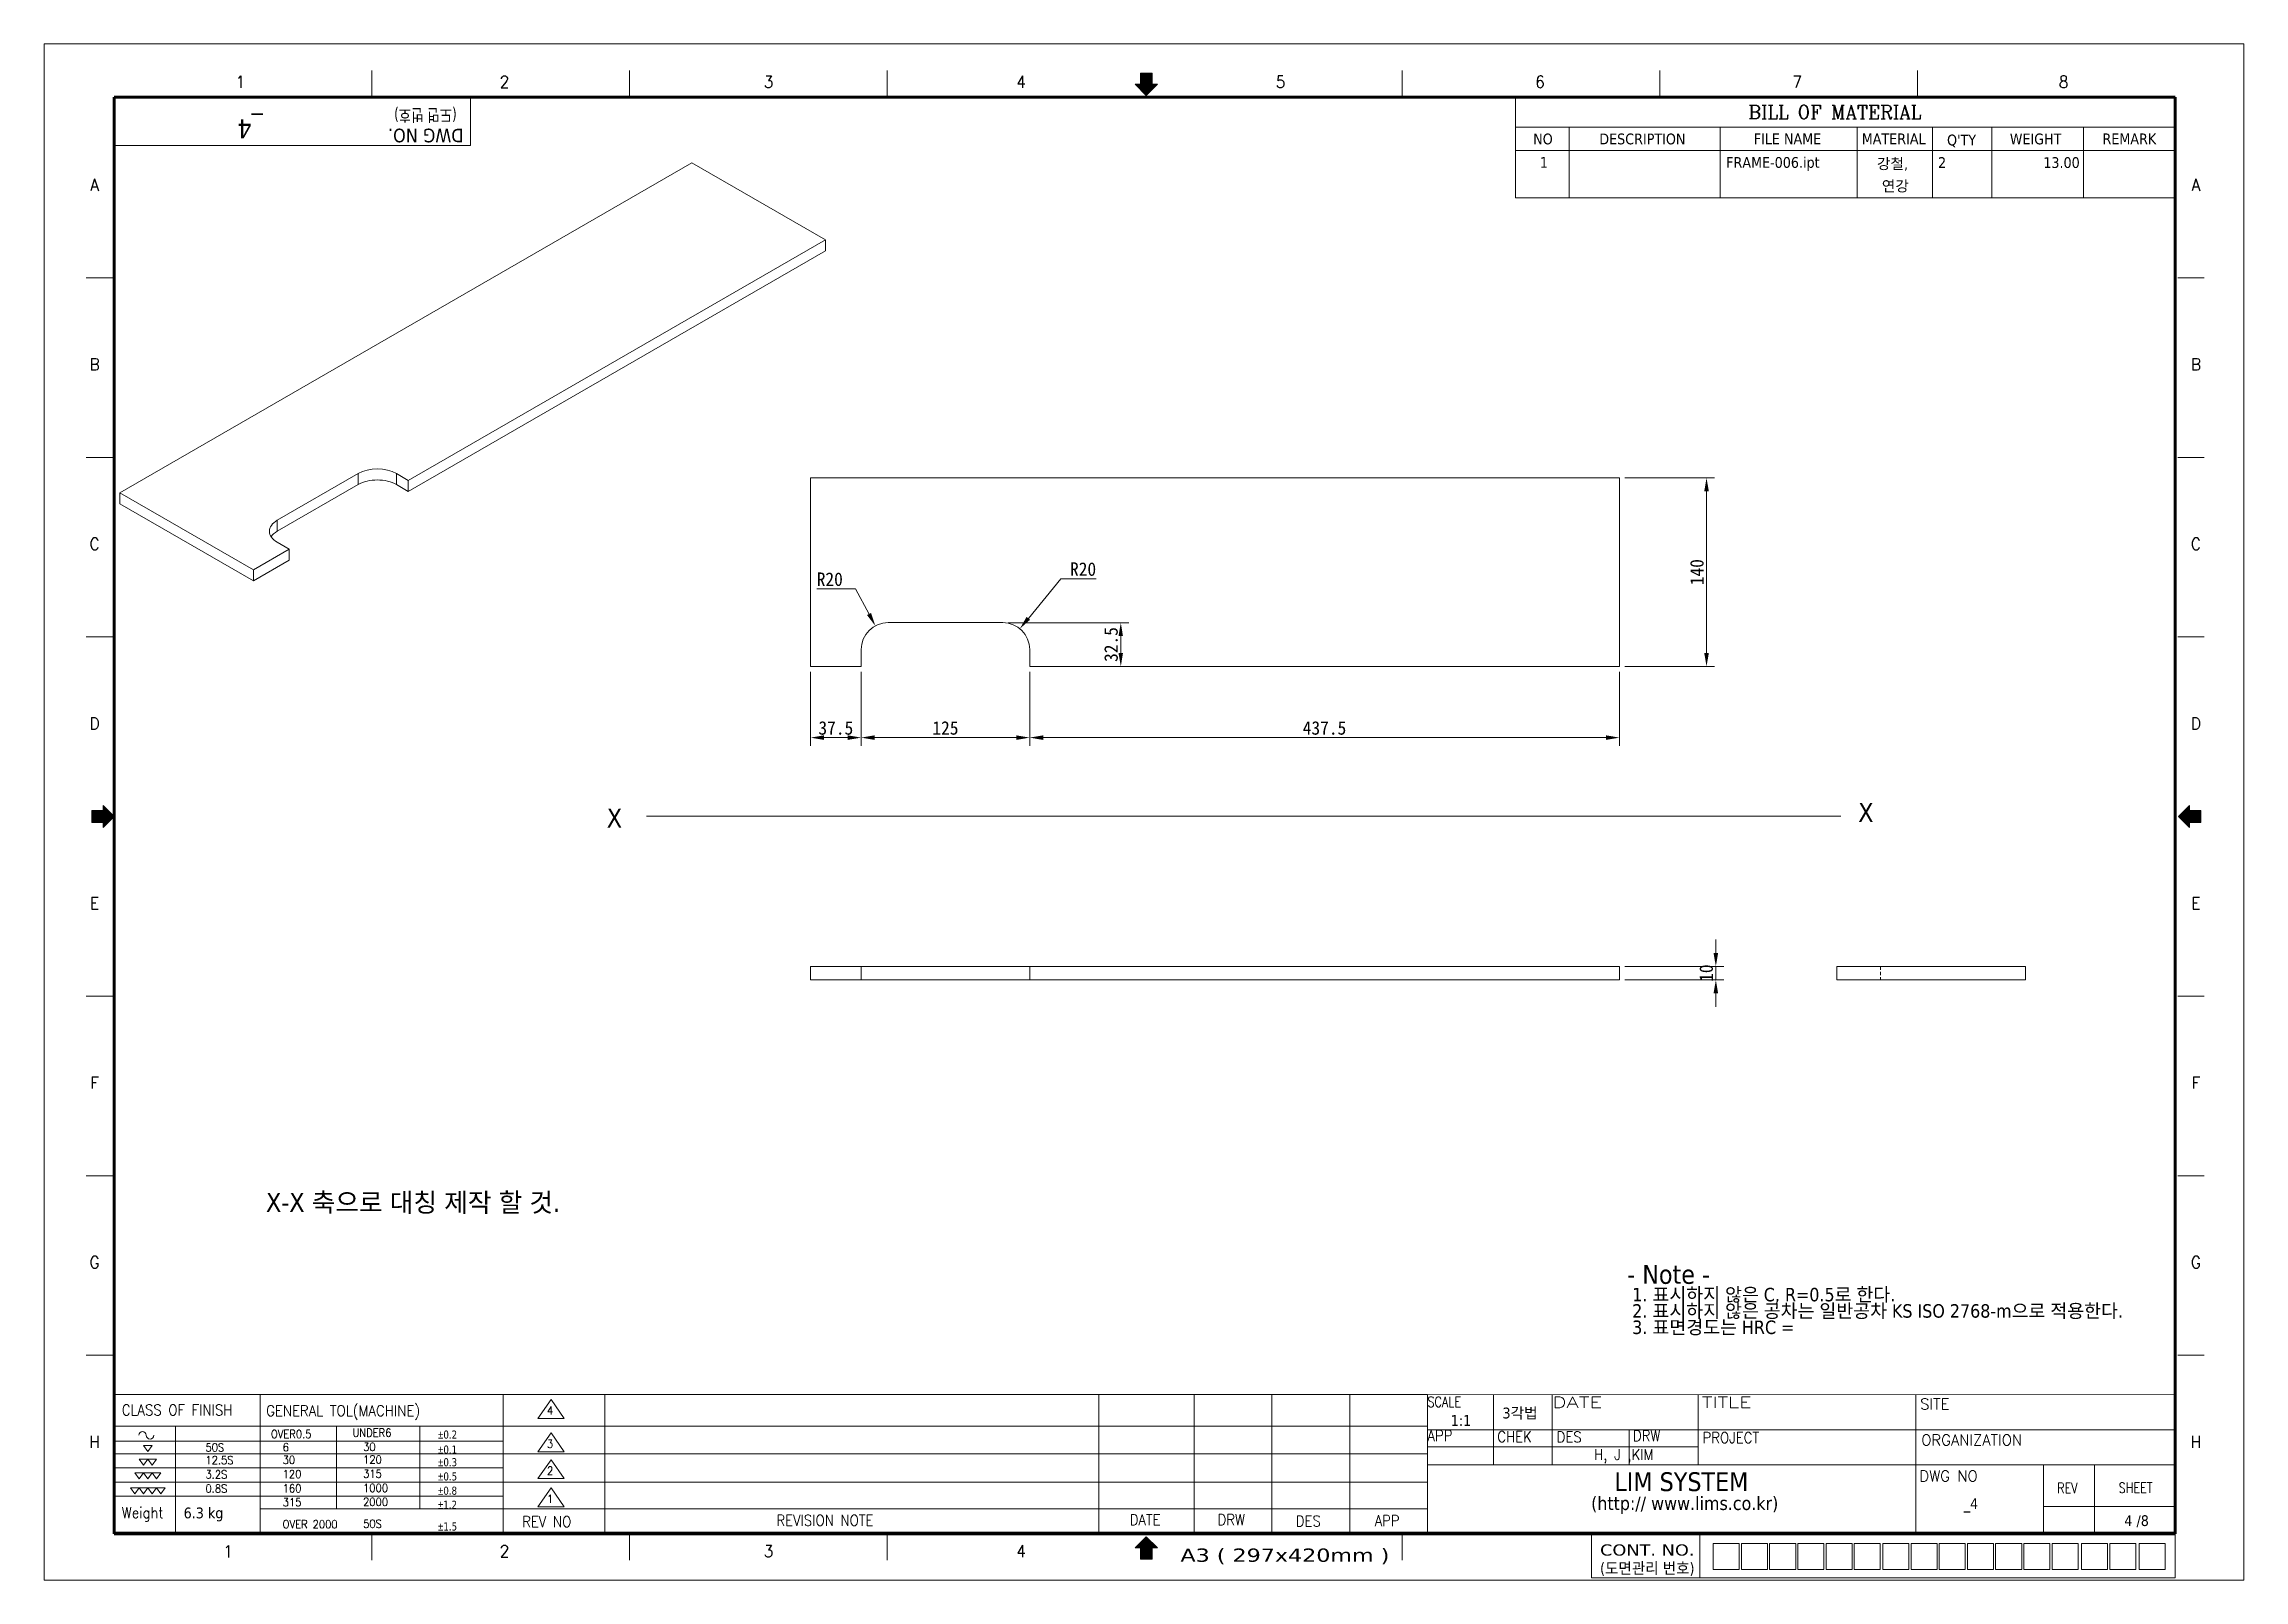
# Model space of a CAD drawing. Header units: millimetres. Extents: x 24 to 1656, y 24 to 1164.
import ezdxf
from ezdxf.enums import TextEntityAlignment as Align

# ---------------------------------------------------------------- set-up
doc = ezdxf.new("R2010")
doc.units = ezdxf.units.MM
doc.header["$LTSCALE"] = 4
doc.linetypes.add('HIDDEN', pattern=[9.525, 6.35, -3.175])
doc.layers.get('0').update_dxf_attribs({"lineweight": 18})
for name, color, linetype, lineweight in [('SkizziergeometrieWIN-ISO', 7, 'Continuous', 50), ('가는실선_A4', 7, 'Continuous', 5), ('경계(ISO)', 7, 'Continuous', 70), ('굵은실선_A3', 7, 'Continuous', 18), ('제목(ISO)', 7, 'Continuous', 50)]:
    doc.layers.add(name, color=color, linetype=linetype, lineweight=lineweight)
for name, color, linetype, lineweight, true_color in [('가는실선_A3', 9, 'Continuous', 5, 0x808080), ('가는파선_A3', 7, 'HIDDEN', 13, 0x008000), ('해치선_A3', 1, 'Continuous', 5, 0xff0000)]:
    doc.layers.add(name, color=color, linetype=linetype, lineweight=lineweight, true_color=true_color)
doc.styles.add('A3_DS_PartList', font='RomanC.shx')
doc.styles.add('A3_DS_TB02', font='tahoma.ttf')
doc.styles.add('ROMANC_37', font='tahoma.ttf')
doc.styles.add('ROMANC_61', font='ROMANC.shx')
doc.styles.add('주 텍스트 (ISO)', font='tahoma.ttf')
doc.styles.add('주문자_A3(3.5)', font='tahoma.ttf')
doc.styles.add('치수문자_A3(2.5)', font='')
doc.styles.add('텍스트 스타일12', font='tahoma.ttf')
doc.styles.add('텍스트 스타일171', font='ROMANC.shx', dxfattribs={"width": 0.9})
doc.styles.add('텍스트 스타일206', font='ROMANC.shx', dxfattribs={"width": 1.11072})
doc.styles.add('텍스트 스타일208', font='ROMANC.shx', dxfattribs={"width": 1.194322})
doc.styles.add('텍스트 스타일211', font='ROMANC.shx', dxfattribs={"width": 0.9})
doc.styles.add('텍스트 스타일213', font='RomanC.shx', dxfattribs={"width": 0.9})
doc.styles.add('텍스트 스타일233', font='RomanC.shx')
doc.styles.add('텍스트 스타일36', font='ROMANC.shx', dxfattribs={"width": 0.941937})
doc.styles.add('텍스트 스타일42', font='tahoma.ttf', dxfattribs={"width": 1.378837})
doc.styles.add('텍스트 스타일46', font='tahoma.ttf', dxfattribs={"width": 0.862937})
doc.styles.add('텍스트 스타일48', font='tahoma.ttf', dxfattribs={"width": 1.258573})
doc.styles.add('텍스트 스타일52', font='tahoma.ttf', dxfattribs={"width": 0.8})
doc.styles.add('텍스트 스타일65', font='romans.shx', dxfattribs={"width": 0.8})
doc.styles.get('치수문자_A3(2.5)').set_extended_font_data('GulimChe')
doc.dimstyles.new('치수_A3(2.5)', dxfattribs={"dimscale": 4, "dimtxt": 2.5, "dimasz": 2.5, "dimexe": 1.5, "dimexo": 1, "dimgap": 0.5, "dimtad": 1, "dimtoh": 1, "dimdec": 1, "dimrnd": 1e-08, "dimdsep": 46, "dimtxsty": '치수문자_A3(2.5)', "dimcen": 0.09, "dimdle": 10, "dimclrd": 8, "dimclre": 8, "dimclrt": 7, "dimadec": 1, "dimazin": 2, "dimtfac": 0.8, "dimtmove": 0, "dimatfit": 3, "dimfxl": 1, "dimtolj": 1, "dimtzin": 0, "dimlwd": -1, "dimlwe": -1, "dimarcsym": 0})

# ---------------------------------------------------------------- blocks, each defined once
blk = doc.blocks.new('경계 A3_경계')
for points in [[(405.98, 148.76), (403.92, 148.76), (403.92, 149.72), (401.86, 147.66), (403.92, 145.6), (403.92, 146.56), (405.98, 146.56)], [(211.52, 9.9), (211.52, 11.96), (212.48, 11.96), (210.42, 14.01), (208.36, 11.96), (209.32, 11.96), (209.32, 9.9)]]:
    blk.add_hatch(color=7).paths.add_polyline_path(points)
at = {"layer": '가는실선_A3'}
blk.add_hatch(color=7, dxfattribs=at).paths.add_polyline_path([(14.9, 148.76), (14.9, 146.56), (16.96, 146.56), (16.96, 145.6), (19.02, 147.66), (16.96, 149.72), (16.96, 148.76)])
at = {"layer": '해치선_A3'}
blk.add_hatch(color=7, dxfattribs=at).paths.add_polyline_path([(211.52, 283.53), (212.48, 283.53), (210.42, 281.47), (208.36, 283.53), (209.32, 283.53), (209.32, 285.59), (211.52, 285.59)])
for p, q in [((208.36, 283.53), (209.32, 283.53)), ((210.42, 281.47), (208.36, 283.53)), ((209.32, 285.59), (211.52, 285.59)), ((209.32, 283.53), (209.32, 285.59)), ((211.52, 285.59), (211.52, 283.53)), ((211.52, 283.53), (212.48, 283.53)), ((403.92, 149.72), (401.86, 147.66)), ((401.86, 147.66), (403.92, 145.6)), ((403.92, 148.76), (403.92, 149.72)), ((405.98, 148.76), (403.92, 148.76)), ((405.98, 146.56), (405.98, 148.76)), ((403.92, 146.56), (405.98, 146.56)), ((403.92, 145.6), (403.92, 146.56)), ((210.42, 14.01), (208.36, 11.96)), ((212.48, 11.96), (210.42, 14.01)), ((292.99, 6.43), (292.99, 14.6)), ((208.36, 11.96), (209.32, 11.96)), ((209.32, 11.96), (209.32, 9.9)), ((209.32, 9.9), (211.52, 9.9)), ((211.52, 9.9), (211.52, 11.96)), ((211.52, 11.96), (212.48, 11.96))]:
    blk.add_line(p, q)
at = {"color": 7}
for p, q in [((16.96, 148.76), (14.9, 148.76)), ((14.9, 148.76), (14.9, 146.56)), ((16.96, 149.72), (16.96, 148.76)), ((19.02, 147.66), (16.96, 149.72)), ((16.96, 145.6), (19.02, 147.66)), ((403.92, 149.72), (401.86, 147.66)), ((401.86, 147.66), (403.92, 145.6)), ((403.92, 148.76), (403.92, 149.72)), ((405.98, 148.76), (403.92, 148.76)), ((405.98, 146.56), (405.98, 148.76)), ((14.9, 146.56), (16.96, 146.56)), ((16.96, 146.56), (16.96, 145.6)), ((403.92, 145.6), (403.92, 146.56)), ((403.92, 146.56), (405.98, 146.56)), ((210.42, 14.01), (208.36, 11.96)), ((212.48, 11.96), (210.42, 14.01)), ((208.36, 11.96), (209.32, 11.96)), ((209.32, 11.96), (209.32, 9.9)), ((209.32, 9.9), (211.52, 9.9)), ((211.52, 9.9), (211.52, 11.96)), ((211.52, 11.96), (212.48, 11.96))]:
    blk.add_line(p, q, dxfattribs=at)
at = {"layer": 'SkizziergeometrieWIN-ISO', "lineweight": 18}
for p, q in [((6, 291), (414, 291)), ((6, 6), (6, 291)), ((414, 291), (414, 6)), ((414, 6), (6, 6))]:
    blk.add_line(p, q, dxfattribs=at)
at = {"layer": '가는실선_A3', "color": 7}
for p, q in [((66.79, 281.16), (66.79, 286.06)), ((114.57, 281.16), (114.57, 286.06)), ((162.34, 281.16), (162.34, 286.06)), ((257.9, 281.16), (257.9, 286.06)), ((305.67, 281.16), (305.67, 286.06)), ((353.45, 281.16), (353.45, 286.06)), ((18.75, 247.62), (13.85, 247.62)), ((401.71, 247.62), (406.61, 247.62)), ((18.75, 214.3), (13.85, 214.3)), ((401.71, 214.3), (406.61, 214.3)), ((18.75, 180.98), (13.85, 180.98)), ((401.71, 180.98), (406.61, 180.98)), ((14.9, 148.76), (16.96, 148.76)), ((14.9, 146.56), (14.9, 148.76)), ((16.96, 148.76), (16.96, 149.72)), ((16.96, 149.72), (19.02, 147.66)), ((19.02, 147.66), (16.96, 145.6)), ((16.96, 146.56), (14.9, 146.56)), ((16.96, 145.6), (16.96, 146.56)), ((18.75, 114.34), (13.85, 114.34)), ((401.71, 114.34), (406.61, 114.34)), ((18.75, 81.02), (13.85, 81.02)), ((401.71, 81.02), (406.61, 81.02)), ((18.75, 47.7), (13.85, 47.7)), ((18.75, 47.7), (13.85, 47.7)), ((401.71, 47.7), (406.61, 47.7)), ((66.79, 14.6), (66.79, 9.7)), ((66.79, 14.6), (66.79, 9.7)), ((114.57, 14.6), (114.57, 9.7)), ((162.34, 14.6), (162.34, 9.7)), ((257.9, 14.6), (257.9, 9.7)), ((313.09, 14.6), (313.09, 6.55)), ((315.58, 12.77), (315.58, 7.95)), ((315.58, 12.77), (320.4, 12.77)), ((320.4, 12.77), (320.4, 7.95)), ((320.81, 12.77), (320.81, 7.95)), ((320.81, 12.77), (325.63, 12.77)), ((325.63, 12.77), (325.63, 7.95)), ((326.03, 12.77), (326.03, 7.95)), ((326.03, 12.77), (330.86, 12.77)), ((330.86, 12.77), (330.86, 7.95)), ((331.26, 12.77), (336.09, 12.77)), ((331.26, 12.77), (331.26, 7.95)), ((336.09, 12.77), (336.09, 7.95)), ((336.49, 12.77), (336.49, 7.95)), ((336.49, 12.77), (341.31, 12.77)), ((341.31, 12.77), (341.31, 7.95)), ((341.72, 12.77), (341.72, 7.95)), ((341.72, 12.77), (346.54, 12.77)), ((346.54, 12.77), (346.54, 7.95)), ((347.03, 12.77), (351.86, 12.77)), ((347.03, 12.77), (347.03, 7.95)), ((351.86, 12.77), (351.86, 7.95)), ((352.26, 12.77), (352.26, 7.95)), ((352.26, 12.77), (357.09, 12.77)), ((357.09, 12.77), (357.09, 7.95)), ((357.49, 12.77), (357.49, 7.95)), ((357.49, 12.77), (362.31, 12.77)), ((362.31, 12.77), (362.31, 7.95)), ((362.72, 12.77), (362.72, 7.95)), ((362.72, 12.77), (367.54, 12.77)), ((367.54, 12.77), (367.54, 7.95)), ((367.94, 12.77), (372.77, 12.77)), ((367.94, 12.77), (367.94, 7.95)), ((372.77, 12.77), (372.77, 7.95)), ((373.17, 12.77), (373.17, 7.95)), ((373.17, 12.77), (378, 12.77)), ((378, 12.77), (378, 7.95)), ((378.4, 12.77), (378.4, 7.95)), ((378.4, 12.77), (383.22, 12.77)), ((383.22, 12.77), (383.22, 7.95)), ((383.88, 12.77), (388.7, 12.77)), ((383.88, 12.77), (383.88, 7.95)), ((388.7, 12.77), (388.7, 7.95)), ((389.1, 12.77), (389.1, 7.95)), ((389.1, 12.77), (393.93, 12.77)), ((393.93, 12.77), (393.93, 7.95)), ((394.55, 12.77), (394.55, 7.95)), ((394.55, 12.77), (399.37, 12.77)), ((399.37, 12.77), (399.37, 7.95)), ((401.22, 14.6), (401.22, 6.43)), ((292.99, 6.43), (401.22, 6.43)), ((315.58, 7.95), (320.4, 7.95)), ((320.81, 7.95), (325.63, 7.95)), ((326.03, 7.95), (330.86, 7.95)), ((331.26, 7.95), (336.09, 7.95)), ((336.49, 7.95), (341.31, 7.95)), ((341.72, 7.95), (346.54, 7.95)), ((347.03, 7.95), (351.86, 7.95)), ((352.26, 7.95), (357.09, 7.95)), ((357.49, 7.95), (362.31, 7.95)), ((362.72, 7.95), (367.54, 7.95)), ((367.94, 7.95), (372.77, 7.95)), ((373.17, 7.95), (378, 7.95)), ((378.4, 7.95), (383.22, 7.95)), ((383.88, 7.95), (388.7, 7.95)), ((389.1, 7.95), (393.93, 7.95)), ((394.55, 7.95), (399.37, 7.95))]:
    blk.add_line(p, q, dxfattribs=at)
at = {"layer": '가는실선_A3', "color": 7, "lineweight": 60}
for p, q in [((19.02, 281.16), (19.02, 14.6)), ((401.22, 281.16), (19.02, 281.16)), ((401.22, 14.6), (401.22, 281.16)), ((19.02, 14.6), (401.22, 14.6))]:
    blk.add_line(p, q, dxfattribs=at)
at = {"layer": '가는실선_A3', "color": 7, "lineweight": 13}
for p in [(85.08, 280.98), (19.02, 272.16)]:
    blk.add_line(p, (85.08, 272.16), dxfattribs=at)
at = {"layer": '굵은실선_A3'}
blk.add_line((212.48, 283.53), (210.42, 281.47), dxfattribs=at)
at = {"layer": '가는실선_A3', "color": 7, "style": '텍스트 스타일36', "width": 0.941937}
for s, p in [('1', (42.42, 283.98)), ('2', (91.4, 283.98)), ('3', (140.38, 283.98)), ('4', (187.21, 283.98)), ('5', (235.33, 283.98)), ('6', (283.45, 283.98)), ('7', (331.14, 283.98)), ('8', (380.55, 283.98)), ('A', (15.38, 264.88)), ('A', (405.08, 264.88)), ('B', (15.38, 231.56)), ('B', (405.08, 231.56)), ('C', (15.38, 198.24)), ('C', (405.08, 198.24)), ('D', (15.38, 164.92)), ('D', (405.08, 164.92)), ('E', (15.38, 131.6)), ('E', (405.08, 131.6)), ('F', (15.38, 98.28)), ('F', (405.08, 98.28)), ('G', (15.38, 64.96)), ('G', (405.08, 64.96)), ('H', (15.38, 31.64)), ('H', (405.08, 31.64)), ('1', (40.11, 11.29)), ('2', (91.4, 11.34)), ('3', (140.38, 11.34)), ('4', (187.21, 11.34))]:
    blk.add_text(s, height=2.2, dxfattribs=at).set_placement(p, align=Align.MIDDLE_CENTER)
at = {"layer": '가는실선_A3', "color": 7, "style": '텍스트 스타일52', "width": 0.8}
blk.add_text('(도면 번호)', height=2.293, rotation=180, dxfattribs=at).set_placement((82.53, 278.93))
at = {"layer": '가는실선_A3', "color": 7, "style": 'ROMANC_37'}
blk.add_text('DWG NO.', height=2.527, rotation=180, dxfattribs=at).set_placement((83.82, 275.28))
at = {"layer": '가는실선_A3', "color": 7}
for s, height, style, width, p, p2 in [('CONT. NO.', 2.084, '텍스트 스타일48', 1.258564, (294.58, 10.53), (312.09, 10.53)), ('A3 ( 297x420mm )', 2.463, '텍스트 스타일42', 1.378315, (216.76, 9.38), (255.51, 9.38)), ('(도면관리 번호)', 2.084, '텍스트 스타일46', 0.982376, (294.58, 7.15), (312.09, 7.15))]:
    blk.add_text(s, height=height, dxfattribs=dict(at, style=style, width=width)).set_placement(p, p2, align=Align.FIT)
at = {"layer": '경계(ISO)', "insert": (44.22, 275.84), "char_height": 3.5, "attachment_point": 5, "rotation": 180, "style": '주 텍스트 (ISO)'}
blk.add_mtext('_4 ', dxfattribs=at)
blk = doc.blocks.new('제목 블록 A3_표제란')
at = {"layer": '가는실선_A4', "lineweight": 13}
for p, q in [((25.42, 38.66), (269.12, 38.66)), ((208.17, 38.66), (208.17, 13.12)), ((269.12, 38.66), (407.77, 38.63)), ((25.42, 32.81), (269.12, 32.81))]:
    blk.add_line(p, q, dxfattribs=at)
at = {"layer": '가는실선_A4'}
for p, q in [((25.42, 13.12), (25.42, 38.66)), ((52.65, 38.66), (52.65, 13.12)), ((97.69, 38.66), (97.69, 13.12)), ((106.58, 37.75), (104.15, 34.26)), ((109.02, 34.26), (106.58, 37.75)), ((116.56, 13.12), (116.56, 38.69)), ((225.83, 38.66), (225.83, 12.86)), ((240.26, 38.66), (240.26, 12.86)), ((254.69, 38.66), (254.69, 13.12)), ((281.38, 38.66), (281.38, 25.66)), ((292.25, 38.65), (292.25, 25.66)), ((319.29, 38.65), (319.29, 25.66)), ((407.76, 13.12), (407.77, 38.63)), ((36.93, 32.81), (36.93, 19.82)), ((66.8, 32.81), (66.8, 17.47)), ((82.25, 32.81), (82.25, 17.47)), ((104.15, 34.26), (109.02, 34.26)), ((97.69, 30.03), (25.42, 30.03)), ((30.98, 29.24), (32.59, 29.24)), ((31.78, 28.13), (30.98, 29.24)), ((32.59, 29.24), (31.78, 28.13)), ((106.58, 31.55), (104.15, 28.06)), ((109.02, 28.06), (106.58, 31.55)), ((306.52, 32.15), (306.52, 25.66)), ((97.69, 25.05), (25.42, 25.05)), ((30.19, 26.66), (31.8, 26.66)), ((30.99, 25.55), (30.19, 26.66)), ((31.8, 26.66), (30.99, 25.55)), ((31.8, 26.66), (33.4, 26.66)), ((32.6, 25.55), (31.8, 26.66)), ((33.4, 26.66), (32.6, 25.55)), ((104.15, 28.06), (109.02, 28.06)), ((106.58, 26.57), (104.15, 23.08)), ((109.02, 23.08), (106.58, 26.57)), ((28.59, 21.34), (30.19, 21.34)), ((29.39, 20.23), (28.59, 21.34)), ((29.38, 24.16), (30.98, 24.16)), ((30.18, 23.05), (29.38, 24.16)), ((30.19, 21.34), (29.39, 20.23)), ((30.98, 24.16), (30.18, 23.05)), ((30.19, 21.34), (31.8, 21.34)), ((31, 20.23), (30.19, 21.34)), ((30.98, 24.16), (32.59, 24.16)), ((31.79, 23.05), (30.98, 24.16)), ((31.8, 21.34), (31, 20.23)), ((32.59, 24.16), (31.79, 23.05)), ((31.8, 21.34), (33.41, 21.34)), ((32.6, 20.23), (31.8, 21.34)), ((32.59, 24.16), (34.2, 24.16)), ((33.39, 23.05), (32.59, 24.16)), ((33.41, 21.34), (32.6, 20.23)), ((34.2, 24.16), (33.39, 23.05)), ((33.41, 21.34), (35.01, 21.34)), ((34.21, 20.23), (33.41, 21.34)), ((35.01, 21.34), (34.21, 20.23)), ((104.15, 23.08), (109.02, 23.08)), ((106.58, 21.34), (104.15, 17.85)), ((109.02, 17.85), (106.58, 21.34)), ((97.69, 19.82), (25.42, 19.82)), ((36.93, 19.82), (36.93, 13.12)), ((104.15, 17.85), (109.02, 17.85)), ((25.42, 13.12), (407.76, 13.12)), ((208.17, 13.12), (25.42, 13.12))]:
    blk.add_line(p, q, dxfattribs=at)
at = {"layer": '가는실선_A4', "color": 7}
for p, q in [((269.12, 13.12), (269.12, 38.66)), ((359.7, 38.64), (359.69, 13.12)), ((269.12, 32.15), (407.77, 32.15)), ((269.09, 27.68), (25.42, 27.68)), ((407.76, 25.66), (269.12, 25.66)), ((383.36, 25.66), (383.36, 13.12)), ((269.12, 22.4), (25.42, 22.4)), ((269.12, 17.47), (52.65, 17.47)), ((383.36, 17.91), (407.76, 17.92))]:
    blk.add_line(p, q, dxfattribs=at)
at = {"layer": '가는실선_A4', "color": 7, "linetype": 'Continuous'}
blk.add_line((392.85, 25.66), (392.85, 13.12), dxfattribs=at)
at = {"layer": '가는실선_A4'}
for centre, start, end in [((30.81, 31.11), 0, 180), ((32.21, 31.11), 180, 0)]:
    blk.add_arc(centre, 0.698, start, end, dxfattribs=at)
at = {"layer": '제목(ISO)', "color": 208, "lineweight": 5, "true_color": 0x400040}
blk.add_line((269.12, 28.95), (319.29, 28.95), dxfattribs=at)
at = {"layer": '가는실선_A3', "color": 7, "style": '텍스트 스타일12'}
blk.add_attdef('질량\\P1;_001', (38.45, 15.71), '', height=2, dxfattribs=at)
at = {"layer": '가는실선_A4', "color": 7}
for s, height, style, width, p in [('CLASS OF FINISH', 2, '텍스트 스타일171', 0.9, (26.97, 34.81)), ('GENERAL TOL(MACHINE)', 2, '텍스트 스타일171', 0.9, (53.76, 34.67)), ('SCALE', 1.911, '텍스트 스타일65', 0.8, (269.12, 36.36)), ('4', 1.5, '텍스트 스타일211', 0.9, (105.83, 34.98)), ('50S', 1.5, '텍스트 스타일211', 0.9, (42.49, 28.11)), ('OVER0.5', 1.5, '텍스트 스타일211', 0.9, (54.63, 30.6)), ('6', 1.5, '텍스트 스타일211', 0.9, (56.81, 28.15)), ('UNDER6', 1.5, '텍스트 스타일211', 0.9, (69.75, 30.85)), ('30', 1.5, '텍스트 스타일211', 0.9, (71.73, 28.22)), ('3', 1.5, '텍스트 스타일211', 0.9, (105.83, 28.78)), ('APP', 2, '텍스트 스타일171', 0.9, (269.12, 30.05)), ('CHEK', 2, '텍스트 스타일171', 0.9, (282.07, 29.86)), ('DES', 2, '텍스트 스타일171', 0.9, (293.07, 29.82)), ('DRW', 2, '텍스트 스타일171', 0.9, (307.23, 30.03)), ('PROJECT', 2, '텍스트 스타일171', 0.9, (320.13, 29.68)), ('3.2S', 1.5, '텍스트 스타일211', 0.9, (42.49, 23.12)), ('12.5S', 1.5, '텍스트 스타일211', 0.9, (42.49, 25.76)), ('30', 1.5, '텍스트 스타일211', 0.9, (56.81, 25.8)), ('120', 1.5, '텍스트 스타일211', 0.9, (56.81, 23.16)), ('315', 1.5, '텍스트 스타일211', 0.9, (71.73, 23.23)), ('120', 1.5, '텍스트 스타일211', 0.9, (71.73, 25.86)), ('2', 1.5, '텍스트 스타일211', 0.9, (105.83, 23.8)), ('H, J ,KIM', 2, '텍스트 스타일171', 0.9, (300.03, 26.54)), ('0.8S', 1.5, '텍스트 스타일211', 0.9, (42.49, 20.48)), ('160', 1.5, '텍스트 스타일211', 0.9, (56.81, 20.52)), ('1000', 1.5, '텍스트 스타일213', 0.9, (71.72, 20.59)), ('REV', 1.911, '텍스트 스타일65', 0.8, (385.9, 20.39)), ('SHEET', 1.911, '텍스트 스타일65', 0.8, (397.3, 20.42)), ('Weight', 2, '텍스트 스타일171', 0.9, (26.97, 15.76)), ('315', 1.5, '텍스트 스타일213', 0.9, (56.81, 17.94)), ('2000', 1.5, '텍스트 스타일211', 0.9, (71.72, 18.01)), ('1', 1.5, '텍스트 스타일211', 0.9, (105.83, 18.57)), ('REVISION NOTE', 2, '텍스트 스타일171', 0.9, (148.38, 14.33)), ('DATE', 2, '텍스트 스타일171', 0.9, (213.9, 14.44)), ('DRW', 2, '텍스트 스타일171', 0.9, (230.19, 14.46)), ('OVER 2000', 1.5, '텍스트 스타일211', 0.9, (56.81, 13.87)), ('50S', 1.5, '텍스트 스타일211', 0.9, (71.73, 13.94)), ('REV NO', 2, '텍스트 스타일171', 0.9, (101.23, 14.1)), ('DES', 2, '텍스트 스타일171', 0.9, (244.7, 14.2)), ('APP', 2, '텍스트 스타일171', 0.9, (259.32, 14.27))]:
    blk.add_text(s, height=height, dxfattribs=dict(at, style=style, width=width)).set_placement(p)
for s, style, width, p, p2 in [('DATE', '텍스트 스타일208', 1.22262, (292.31, 36.23), (301.51, 36.23)), ('TITLE', '텍스트 스타일206', 1.136317, (320.02, 36.23), (329.22, 36.23))]:
    blk.add_text(s, height=2, dxfattribs=dict(at, style=style, width=width)).set_placement(p, p2, align=Align.FIT)
at = {"layer": '가는실선_A4', "color": 7, "style": '텍스트 스타일233'}
for s, p in [('SITE', (360.5, 35.93)), ('ORGANIZATION', (360.7, 29.24)), ('DWG NO', (360.36, 22.57))]:
    blk.add_text(s, height=2, dxfattribs=at).set_placement(p)
at = {"layer": '가는실선_A4', "color": 7}
for s, insert, char_height, attachment_point, style in [('\\fTahoma|b0|i0;\\H2.0000;3각법', (283.03, 35.14), 2, 4, '주문자_A3(3.5)'), ('\\fAIGDT|b0|i0;\\W0.90;\\H1.5000;`\\fTahoma|b0|i0;\\W0.90;\\H1.5000;0.2', (85.63, 30.47), 1.5, 7, 'ROMANC_61'), ('\\fAIGDT|b0|i0;\\W0.90;\\H1.5000;`\\fTahoma|b0|i0;\\W0.90;\\H1.5000;0.1', (85.63, 27.69), 1.5, 7, 'ROMANC_61'), ('\\fAIGDT|b0|i0;\\W0.90;\\H1.5000;`\\fTahoma|b0|i0;\\W0.90;\\H1.5000;0.3', (85.63, 25.34), 1.5, 7, 'ROMANC_61'), ('\\fAIGDT|b0|i0;\\W0.90;\\H1.5000;`\\fTahoma|b0|i0;\\W0.90;\\H1.5000;0.5', (85.63, 22.71), 1.5, 7, 'ROMANC_61'), ('\\fAIGDT|b0|i0;\\W0.90;\\H1.5000;`\\fTahoma|b0|i0;\\W0.90;\\H1.5000;0.8', (85.62, 20.06), 1.5, 7, 'ROMANC_61'), ('\\fAIGDT|b0|i0;\\W0.90;\\H1.5000;`\\fTahoma|b0|i0;\\W0.90;\\H1.5000;1.2', (85.62, 17.48), 1.5, 7, 'ROMANC_61'), ('\\fAIGDT|b0|i0;\\W0.90;\\H1.5000;`\\fTahoma|b0|i0;\\W0.90;\\H1.5000;1.5', (85.63, 13.42), 1.5, 7, 'ROMANC_61')]:
    blk.add_mtext(s, dxfattribs=dict(at, insert=insert, char_height=char_height, attachment_point=attachment_point, style=style))
at = {"layer": '가는실선_A4', "char_height": 2, "style": '주 텍스트 (ISO)'}
for s, insert, attachment_point in [('\\fTahoma|b0|i0;\\H2.0000;_4 ', (369.91, 18.11), 5), ('\\fTahoma|b0|i0;\\H2.0000;4 /8 ', (400.63, 16.28), 2)]:
    blk.add_mtext(s, dxfattribs=dict(at, insert=insert, attachment_point=attachment_point))
at = {"layer": '가는실선_A4', "color": 7, "style": '텍스트 스타일12'}
blk.add_attdef('설명', text='', height=2, dxfattribs=at).set_placement((331.27, 35.73), align=Align.MIDDLE_LEFT)
blk.add_attdef('SCALE_001', (273.43, 32.87), '', height=2, dxfattribs=at)
blk.add_attdef('프로젝트', text='', height=2, dxfattribs=at).set_placement((340.77, 28.27), align=Align.MIDDLE_CENTER)
at = {"layer": '가는실선_A4', "style": '텍스트 스타일12'}
blk.add_attdef('리비전_번호', text='', height=2, dxfattribs=at).set_placement((388.38, 15.27), align=Align.MIDDLE_CENTER)
at = {"layer": '제목(ISO)', "char_height": 3.5, "attachment_point": 1, "style": '주 텍스트 (ISO)'}
for s, insert, line_spacing_factor in [('- Note -\\P{\\H0.71429x; 1. \\fGulim|b0|i0|c129|p50;표시하지 않은 \\fTahoma|b0|i0|c129|p34;C, R=0.5\\fGulim|b0|i0|c129|p50;로 한다\\fTahoma|b0|i0|c129|p34;.\\H1.54068x; \\H0.64906x;\\P 2. \\fGulim|b0|i0|c129|p50;표시하지 않은 공차는 일반공차 \\fTahoma|b0|i0|c129|p34;KS ISO 2768-m\\fGulim|b0|i0|c129|p50;으로 적용한다\\fTahoma|b0|i0|c129|p34;.\\H1.32612x; \\H0.75408x;\\P 3. \\fGulim|b0|i0|c129|p50;표면경도는 \\fTahoma|b0|i0|c129|p34;HRC = \\H1.31974x; }', (306.15, 62.72), 0.727683), ('{\\H1x;    LIM SYSTEM\\H0.71429x;  \\P (http:// www.lims.co.kr)\\H1.44773x; }', (298.53, 24.26), 0.771785)]:
    blk.add_mtext(s, dxfattribs=dict(at, insert=insert, line_spacing_factor=line_spacing_factor))
at = {"layer": '제목(ISO)', "style": '텍스트 스타일12'}
for tag, p in [('관리자', (373.93, 36.39)), ('공급업자', (383.08, 28.64))]:
    blk.add_attdef(tag, text='', height=2, dxfattribs=at).set_placement(p, align=Align.TOP_LEFT)
blk = doc.blocks.new('*D16')
at = {"layer": 'Defpoints', "color": 0, "transparency": 16777216}
for p in [(1192.7, 842), (1257.3, 842), (1192.7, 702)]:
    blk.add_point(p, dxfattribs=at)
at = {"layer": '가는실선_A4', "color": 8, "transparency": 16777216}
for p, q in [((1196.7, 842), (1263.3, 842)), ((1257.3, 712), (1257.3, 832)), ((1196.7, 702), (1263.3, 702))]:
    blk.add_line(p, q, dxfattribs=at)
for points in [[(1255.6, 832), (1259, 832), (1257.3, 842)], [(1255.6, 712), (1259, 712), (1257.3, 702)]]:
    blk.add_solid(points, dxfattribs=at)
at = {"layer": '가는실선_A4', "color": 7, "transparency": 16777216, "insert": (1250.2, 772), "char_height": 10, "attachment_point": 5, "rotation": 90, "style": '치수문자_A3(2.5)'}
blk.add_mtext('\\A1;140', dxfattribs=at)
blk = doc.blocks.new('*D17')
at = {"layer": 'Defpoints', "color": 0, "transparency": 16777216}
for p in [(592.7, 702), (630.2, 702), (630.2, 649.2)]:
    blk.add_point(p, dxfattribs=at)
at = {"layer": '가는실선_A4', "color": 8, "transparency": 16777216}
for p, q in [((592.7, 698), (592.7, 643.2)), ((630.2, 698), (630.2, 643.2)), ((602.7, 649.2), (620.2, 649.2))]:
    blk.add_line(p, q, dxfattribs=at)
for points in [[(602.7, 650.9), (602.7, 647.5), (592.7, 649.2)], [(620.2, 650.9), (620.2, 647.5), (630.2, 649.2)]]:
    blk.add_solid(points, dxfattribs=at)
at = {"layer": '가는실선_A4', "color": 7, "transparency": 16777216, "insert": (611.4, 656.3), "char_height": 10, "attachment_point": 5, "style": '치수문자_A3(2.5)'}
blk.add_mtext('\\A1;37.5', dxfattribs=at)
blk = doc.blocks.new('*D18')
at = {"layer": 'Defpoints', "color": 0, "transparency": 16777216}
for p in [(630.2, 702), (755.2, 702), (755.2, 649.2)]:
    blk.add_point(p, dxfattribs=at)
at = {"layer": '가는실선_A4', "color": 8, "transparency": 16777216}
for p, q in [((630.2, 698), (630.2, 643.2)), ((755.2, 698), (755.2, 643.2)), ((640.2, 649.2), (745.2, 649.2))]:
    blk.add_line(p, q, dxfattribs=at)
for points in [[(640.2, 650.9), (640.2, 647.5), (630.2, 649.2)], [(745.2, 650.9), (745.2, 647.5), (755.2, 649.2)]]:
    blk.add_solid(points, dxfattribs=at)
at = {"layer": '가는실선_A4', "color": 7, "transparency": 16777216, "insert": (692.7, 656.3), "char_height": 10, "attachment_point": 5, "style": '치수문자_A3(2.5)'}
blk.add_mtext('\\A1;125', dxfattribs=at)
blk = doc.blocks.new('*D19')
at = {"layer": 'Defpoints', "color": 0, "transparency": 16777216}
for p in [(755.2, 702), (1192.7, 702), (1192.7, 649.2)]:
    blk.add_point(p, dxfattribs=at)
at = {"layer": '가는실선_A4', "color": 8, "transparency": 16777216}
for p, q in [((755.2, 698), (755.2, 643.2)), ((1192.7, 698), (1192.7, 643.2)), ((765.2, 649.2), (1182.7, 649.2))]:
    blk.add_line(p, q, dxfattribs=at)
for points in [[(765.2, 650.9), (765.2, 647.5), (755.2, 649.2)], [(1182.7, 650.9), (1182.7, 647.5), (1192.7, 649.2)]]:
    blk.add_solid(points, dxfattribs=at)
at = {"layer": '가는실선_A4', "color": 7, "transparency": 16777216, "insert": (973.9, 656.3), "char_height": 10, "attachment_point": 5, "style": '치수문자_A3(2.5)'}
blk.add_mtext('\\A1;437.5', dxfattribs=at)
blk = doc.blocks.new('*D20')
at = {"layer": 'Defpoints', "color": 0, "transparency": 16777216}
for p in [(735.2, 734.5), (822.8, 734.5), (755.2, 702)]:
    blk.add_point(p, dxfattribs=at)
at = {"layer": '가는실선_A4', "color": 8, "transparency": 16777216}
for p, q in [((739.2, 734.5), (828.8, 734.5)), ((822.8, 712), (822.8, 724.5)), ((759.2, 702), (828.8, 702))]:
    blk.add_line(p, q, dxfattribs=at)
for points in [[(821.1, 724.5), (824.4, 724.5), (822.8, 734.5)], [(821.1, 712), (824.4, 712), (822.8, 702)]]:
    blk.add_solid(points, dxfattribs=at)
at = {"layer": '가는실선_A4', "color": 7, "transparency": 16777216, "insert": (815.6, 718.3), "char_height": 10, "attachment_point": 5, "rotation": 90, "style": '치수문자_A3(2.5)'}
blk.add_mtext('\\A1;32.5', dxfattribs=at)
blk = doc.blocks.new('*D21')
at = {"layer": 'Defpoints', "color": 0, "transparency": 16777216}
for p in [(1192.7, 479.4), (1264.2, 479.4), (1192.7, 469.4)]:
    blk.add_point(p, dxfattribs=at)
at = {"layer": '가는실선_A4', "color": 8, "transparency": 16777216}
for p, q in [((1264.2, 489.4), (1264.2, 499.4)), ((1196.7, 479.4), (1270.2, 479.4)), ((1264.2, 469.4), (1264.2, 479.4)), ((1196.7, 469.4), (1270.2, 469.4)), ((1264.2, 459.4), (1264.2, 449.4))]:
    blk.add_line(p, q, dxfattribs=at)
for points in [[(1262.5, 489.4), (1265.9, 489.4), (1264.2, 479.4)], [(1262.5, 459.4), (1265.9, 459.4), (1264.2, 469.4)]]:
    blk.add_solid(points, dxfattribs=at)
at = {"layer": '가는실선_A4', "color": 7, "transparency": 16777216, "insert": (1257.1, 474.4), "char_height": 10, "attachment_point": 5, "rotation": 90, "style": '치수문자_A3(2.5)'}
blk.add_mtext('\\A1;10', dxfattribs=at)
blk = doc.blocks.new('*D22')
at = {"layer": 'Defpoints', "color": 0, "transparency": 16777216}
for p in [(640.7, 732.1), (650.2, 714.5)]:
    blk.add_point(p, dxfattribs=at)
at = {"layer": '가는실선_A4', "color": 8, "transparency": 16777216}
for p, q in [((597.2, 759.6), (626, 759.6)), ((626, 759.6), (636, 740.9))]:
    blk.add_line(p, q, dxfattribs=at)
blk.add_solid([(637.5, 741.7), (634.5, 740.2), (640.7, 732.1)], dxfattribs=at)
at = {"layer": '가는실선_A4', "color": 7, "transparency": 16777216, "insert": (606.9, 766.7), "char_height": 10, "attachment_point": 5, "style": '치수문자_A3(2.5)'}
blk.add_mtext('\\A1;R20', dxfattribs=at)
blk = doc.blocks.new('*D23')
at = {"layer": 'Defpoints', "color": 0, "transparency": 16777216}
for p in [(747.9, 730), (735.2, 714.5)]:
    blk.add_point(p, dxfattribs=at)
at = {"layer": '가는실선_A4', "color": 8, "transparency": 16777216}
for p, q in [((778.2, 767.1), (754.2, 737.7)), ((804.5, 767.1), (778.2, 767.1))]:
    blk.add_line(p, q, dxfattribs=at)
blk.add_solid([(752.9, 738.8), (755.5, 736.7), (747.9, 730)], dxfattribs=at)
at = {"layer": '가는실선_A4', "color": 7, "transparency": 16777216, "insert": (794.8, 774.2), "char_height": 10, "attachment_point": 5, "style": '치수문자_A3(2.5)'}
blk.add_mtext('\\A1;R20', dxfattribs=at)
blk = doc.blocks.new('BILL OF MATERIAL4')
at = {"layer": '가는실선_A4'}
for p, q in [((401.22, 281.16), (278.87, 281.16)), ((278.87, 281.16), (278.87, 275.59)), ((401.22, 281.16), (401.22, 275.59)), ((401.22, 275.59), (278.87, 275.59)), ((278.87, 275.59), (278.87, 271.21)), ((288.87, 275.59), (288.87, 271.21)), ((316.87, 275.59), (316.87, 271.21)), ((342.27, 275.59), (342.27, 271.21)), ((356.22, 275.59), (356.22, 271.21)), ((367.22, 275.59), (367.22, 271.21)), ((384.22, 275.59), (384.22, 271.21)), ((401.22, 275.59), (401.22, 271.21)), ((401.22, 271.21), (278.87, 271.21)), ((278.87, 271.21), (278.87, 262.45)), ((288.87, 271.21), (288.87, 262.45)), ((316.87, 271.21), (316.87, 262.45)), ((342.27, 271.21), (342.27, 262.45)), ((356.22, 271.21), (356.22, 262.45)), ((367.22, 271.21), (367.22, 262.45)), ((384.22, 271.21), (384.22, 262.45)), ((401.22, 271.21), (401.22, 262.45)), ((401.22, 262.45), (278.87, 262.45))]:
    blk.add_line(p, q, dxfattribs=at)
at = {"layer": '가는실선_A4', "color": 7, "attachment_point": 7}
for s, insert, char_height, style in [('BILL OF MATERIAL', (322.09, 277.12), 2.5, 'A3_DS_PartList'), ('NO', (282.18, 272.34), 2, 'A3_DS_TB02'), ('DESCRIPTION', (294.44, 272.34), 2, 'A3_DS_TB02'), ('FILE NAME', (323.08, 272.4), 2, 'A3_DS_TB02'), ('MATERIAL', (343.11, 272.4), 2, 'A3_DS_TB02'), ("Q'TY", (358.93, 271.83), 2, 'A3_DS_TB02'), ('WEIGHT', (370.58, 272.34), 2, 'A3_DS_TB02'), ('REMARK', (387.75, 272.4), 2, 'A3_DS_TB02'), ('1', (283.42, 268.02), 2, 'A3_DS_TB02'), ('FRAME-006.ipt', (317.97, 267.45), 2, 'A3_DS_TB02'), ('강철, ', (345.93, 267.47), 2, 'A3_DS_TB02'), ('2', (357.26, 268), 2, 'A3_DS_TB02'), ('13.00', (376.78, 267.96), 2, 'A3_DS_TB02'), ('연강', (346.83, 263.44), 2, 'A3_DS_TB02')]:
    blk.add_mtext(s, dxfattribs=dict(at, insert=insert, char_height=char_height, style=style))

msp = doc.modelspace()

# ---------------------------------------------------------------- linework, layer by layer
at = {"layer": '가는실선_A3'}
for p, q in [((257.131, 845.192), (257.131, 837.027)), ((285.415, 837.027), (285.415, 845.192)), ((197.026, 802.325), (197.026, 810.49)), ((470.965, 590.814), (1356.958, 590.814))]:
    msp.add_line(p, q, dxfattribs=at)
at = {"layer": '가는파선_A3', "ltscale": 0.103234}
msp.add_line((1386.413, 479.369), (1386.413, 469.369), dxfattribs=at)
at = {"layer": '굵은실선_A3'}
for p, q in [((504.618, 1075.852), (80.354, 830.903)), ((603.613, 1018.697), (504.618, 1075.852)), ((294.254, 840.088), (603.613, 1018.697)), ((603.613, 1010.532), (603.613, 1018.697)), ((294.254, 831.923), (603.613, 1010.532)), ((197.026, 810.49), (257.131, 845.192)), ((257.131, 837.027), (197.026, 802.325)), ((285.415, 845.192), (294.254, 840.088)), ((294.254, 831.923), (285.415, 837.027)), ((294.254, 840.088), (294.254, 831.923)), ((592.695, 842.022), (592.695, 702.022)), ((1192.695, 842.022), (592.695, 842.022)), ((1192.695, 702.022), (1192.695, 842.022)), ((80.354, 830.903), (179.349, 773.748)), ((80.354, 822.738), (80.354, 830.903)), ((80.354, 822.738), (179.349, 765.583)), ((179.349, 773.748), (205.865, 789.057)), ((205.865, 789.057), (197.026, 794.161)), ((205.865, 780.892), (205.865, 789.057)), ((179.349, 765.583), (205.865, 780.892)), ((179.349, 765.583), (179.349, 773.748)), ((650.195, 734.522), (735.195, 734.522)), ((592.695, 702.022), (630.195, 702.022)), ((630.195, 702.022), (630.195, 714.522)), ((755.195, 714.522), (755.195, 702.022)), ((755.195, 702.022), (1192.695, 702.022)), ((592.695, 479.369), (630.195, 479.369)), ((592.695, 469.369), (592.695, 479.369)), ((650.195, 479.369), (630.195, 479.369)), ((630.195, 469.369), (630.195, 479.369)), ((650.195, 479.369), (735.195, 479.369)), ((755.195, 479.369), (735.195, 479.369)), ((755.195, 479.369), (755.195, 469.369)), ((755.195, 479.369), (1192.695, 479.369)), ((1192.695, 469.369), (1192.695, 479.369)), ((1353.913, 479.369), (1493.913, 479.369)), ((1353.913, 469.369), (1353.913, 479.369)), ((1493.913, 469.369), (1493.913, 479.369)), ((592.695, 469.369), (630.195, 469.369)), ((630.195, 469.369), (650.195, 469.369)), ((735.195, 469.369), (650.195, 469.369)), ((735.195, 469.369), (755.195, 469.369)), ((755.195, 469.369), (1192.695, 469.369)), ((1353.913, 469.369), (1493.913, 469.369))]:
    msp.add_line(p, q, dxfattribs=at)
for centre, start, end in [((650.195, 714.522), 90, 180), ((735.195, 714.522), 0, 90)]:
    msp.add_arc(centre, 20, start, end, dxfattribs=at)
for centre, major_axis, start_param, end_param in [((271.273, 837.027), (-20, 0), 3.92699082, 5.49778714), ((271.273, 828.862), (20, 0), 0.78539816, 2.35619449), ((211.169, 802.325), (-20, 0), 5.49778714, 7.06858347), ((211.169, 794.161), (-20, 0), 5.49778714, 5.92181818)]:
    msp.add_ellipse(centre, major_axis=major_axis, ratio=0.57735027, start_param=start_param, end_param=end_param, dxfattribs=at)

# ---------------------------------------------------------------- block references
at = {"xscale": 4, "yscale": 4, "zscale": 4}
msp.add_blockref('경계 A3_경계', (0, 0), dxfattribs=at)
msp.add_blockref('제목 블록 A3_표제란', (-26.186, 6.945), dxfattribs=at).add_auto_attribs({'SCALE_001': '1:1', '질량\\P1;_001': '6.3 kg'})
at = {"layer": '가는실선_A4', "xscale": 4, "yscale": 4, "zscale": 4}
msp.add_blockref('BILL OF MATERIAL4', (0, 0), dxfattribs=at)

# ---------------------------------------------------------------- texts
at = {"layer": '가는실선_A4', "color": 7, "char_height": 14, "attachment_point": 4, "style": '주문자_A3(3.5)'}
for insert in [(441.488, 589.47), (1369.83, 593.614)]:
    msp.add_mtext('{\\fTahoma|b0|i0;X}', dxfattribs=dict(at, insert=insert))
at = {"layer": '가는실선_A4', "color": 7, "insert": (188.68, 303.508), "char_height": 14, "width": 238.51053, "attachment_point": 4, "style": '주문자_A3(3.5)'}
msp.add_mtext('{\\fTahoma|b0|i0;X-X 축으로 대칭 제작 할 것.}', dxfattribs=at)

# ---------------------------------------------------------------- dimensions: what is measured, and where the dimension line sits
at = {"layer": '가는실선_A4', "color": 8, "true_color": 0x808080}
for base, p1, p2, angle, override, picture, middle in [((1257.284, 842.022), (1192.695, 702.022), (1192.695, 842.022), 90, {"dimgap": 0.5, "dimtoh": 0, "dimdec": 1, "dimtol": 0, "dimlim": 0, "dimtp": 0, "dimtm": 0, "dimtdec": 2, "dimtofl": 0, "dimatfit": 1}, '*D16', (1257.284, 772.022)), ((822.75, 734.522), (755.195, 702.022), (735.195, 734.522), 90, {"dimgap": 0.5, "dimtoh": 0, "dimdec": 1, "dimtol": 0, "dimlim": 0, "dimtp": 0, "dimtm": 0, "dimtdec": 2, "dimtofl": 0, "dimatfit": 1}, '*D20', (822.75, 718.272)), ((630.195, 649.211), (592.695, 702.022), (630.195, 702.022), 180, {"dimgap": 0.5, "dimtoh": 0, "dimdec": 1, "dimtol": 0, "dimlim": 0, "dimtp": 0, "dimtm": 0, "dimtdec": 2, "dimtofl": 0, "dimatfit": 1}, '*D17', (611.445, 649.211)), ((755.195, 649.211), (630.195, 702.022), (755.195, 702.022), 180, {"dimgap": 0.5, "dimtoh": 0, "dimdec": 1, "dimtol": 0, "dimlim": 0, "dimtp": 0, "dimtm": 0, "dimtdec": 2, "dimtofl": 0, "dimatfit": 1}, '*D18', (692.695, 649.211)), ((1192.695, 649.211), (755.195, 702.022), (1192.695, 702.022), 180, {"dimgap": 0.5, "dimtoh": 0, "dimdec": 1, "dimtol": 0, "dimlim": 0, "dimtp": 0, "dimtm": 0, "dimtdec": 2, "dimtofl": 0, "dimatfit": 1}, '*D19', (973.945, 649.211)), ((1264.21, 479.369), (1192.695, 469.369), (1192.695, 479.369), 90, {"dimgap": 0.5, "dimtoh": 0, "dimdec": 1, "dimtol": 0, "dimlim": 0, "dimtp": 0, "dimtm": 0, "dimtdec": 2, "dimtofl": 1, "dimatfit": 1}, '*D21', (1264.21, 474.369))]:
    dim = msp.add_linear_dim(base=base, p1=p1, p2=p2, angle=angle, dimstyle='치수_A3(2.5)', override=override, dxfattribs=at)
    dim.commit()
    dim.dimension.update_dxf_attribs({"geometry": picture, "text_midpoint": middle, "dimtype": 160})
for center, mpoint, picture, middle in [((650.195, 714.522), (640.729, 732.14), '*D22', (606.888, 759.552)), ((735.195, 714.522), (747.856, 730.004), '*D23', (794.75, 767.063))]:
    dim = msp.add_radius_dim(center=center, mpoint=mpoint, dimstyle='치수_A3(2.5)', override={"dimgap": 0.5, "dimtih": 1, "dimdec": 1, "dimlfac": 1, "dimcen": 0, "dimtol": 0, "dimlim": 0, "dimtp": 0, "dimtm": 0, "dimtdec": 2, "dimtofl": 0}, dxfattribs=at)
    dim.commit()
    dim.dimension.update_dxf_attribs({"geometry": picture, "text_midpoint": middle, "dimtype": 164})

doc.saveas('drawing.dxf')
